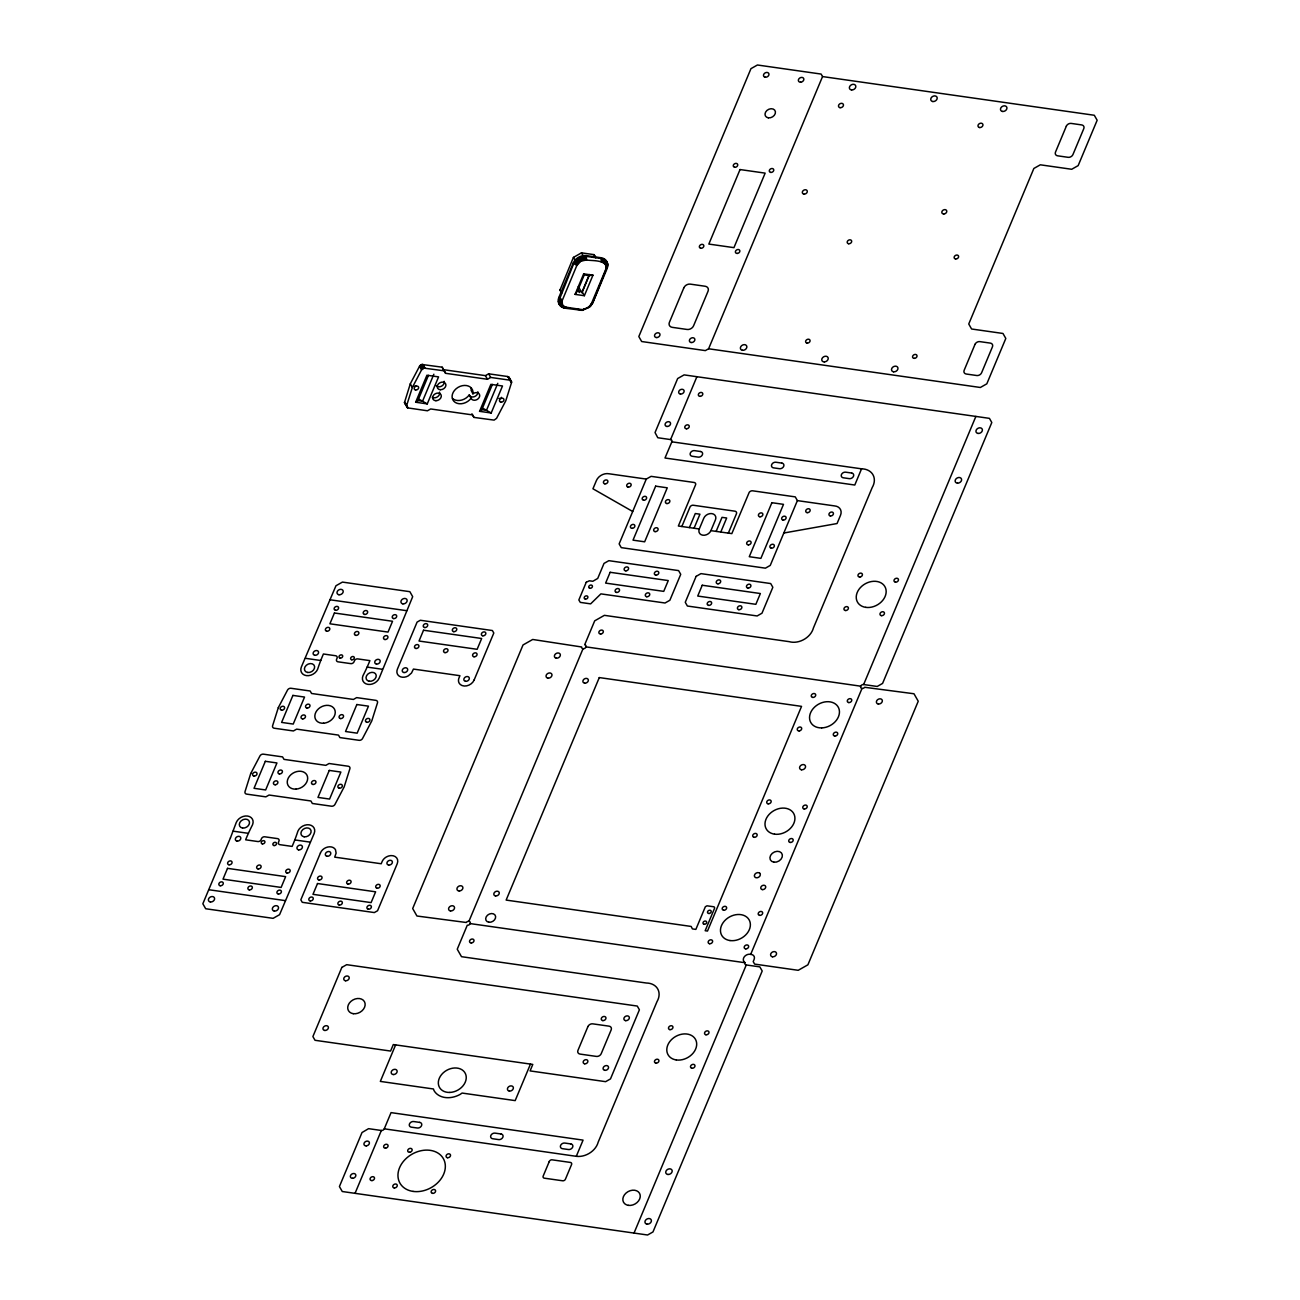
<?xml version="1.0" encoding="UTF-8"?>
<svg xmlns="http://www.w3.org/2000/svg" width="1300" height="1300" viewBox="0 0 1300 1300"><rect width="100%" height="100%" fill="white"/><g stroke="black" fill="none" stroke-linecap="round" stroke-linejoin="round"><path stroke-width="1.5" d="M586.592 259.967L580.808 261.154L576.81 265.525L562.071 300.869L562.494 304.882L564.915 307.011L582.449 309.676L588.9 307.223L591.224 304.054L605.637 269.62C609.001 259.285 591.516 261.056 586.592 259.967L586.202 255.613A10.498 8.109 -29.3 0 0 573.284 262.941L558.821 297.505A10.498 8.109 -29.3 0 0 563.322 307.223M601.331 262.064L601.087 257.741L586.202 255.613M558.545 301.632L573.69 263.656L576.745 259.512L581.474 256.848L585.374 256.246L602.68 258.716L606.401 261.056L607.734 263.933L607.181 268.434L592.702 302.998L589.648 307.141L582.319 310.359L564.915 308.197L560.739 306.377L558.545 301.632L561.86 302.575M602.29 262.275L602.68 258.716M407.599 406.851L404.495 402.496L410.296 383.825L419.526 366.259L421.98 364.488L442.146 367.185L443.576 369.688L485.42 375.635L488.637 373.815L507.829 376.545L511.501 382.704L505.798 400.774L496.567 418.34L494.13 420.111L473.948 417.414L472.534 414.911L430.69 408.964L427.456 410.784L407.68 407.891L406.64 405.535L412.344 387.465L421.558 369.882L424.011 368.127L444.194 370.825L445.608 373.311L487.451 379.275L490.685 377.439L509.86 380.169L511.501 382.704M603.119 262.567L603.769 259.106M230.457 837.866L236.275 822.445A9.181 7.101 -29.3 0 1 247.569 816.043A9.181 7.101 -29.3 0 1 252.541 824.753A183.3 141.635 -29.3 0 0 248.398 833.333L248.316 833.495A185.429 143.293 -29.3 0 0 245.635 839.8L257.839 841.539A2.616 2.031 -29.3 0 0 261.072 839.702L261.511 838.63A2.616 2.031 -29.3 0 1 264.745 836.794L277.534 838.614A2.616 2.031 -29.3 0 1 278.947 841.116L278.509 842.189A2.616 2.031 -29.3 0 0 279.923 844.675L292.126 846.414A185.429 143.276 -29.3 0 0 294.726 840.109L294.791 839.93A183.284 141.635 -29.3 0 0 297.879 831.22A9.181 7.101 -29.3 0 1 309.173 824.817A9.181 7.101 -29.3 0 1 314.145 833.528L279.565 914.68L273.114 918.336L205.692 908.749L202.849 903.76L230.425 837.866M320.45 853.044L320.499 852.816A8.531 6.597 -29.3 0 1 327.876 846.999A8.531 6.597 -29.3 0 1 335.481 849.696L336.115 853.125L334.717 857.139L381.209 863.752L382.119 861.591A8.531 6.597 -29.3 0 1 386.409 856.944L388.44 856.05A8.531 6.597 -29.3 0 1 397.215 863.752L377.553 910.748L374.319 912.568L302.25 902.314L300.836 899.811L320.418 853.044M452.546 398.499A11.018 8.515 -29.3 0 0 469.17 395.037L471.348 398.694A4.599 3.543 -29.3 0 0 477.1 399.523A4.599 3.543 -29.3 0 0 479.343 394.176A4.599 3.543 -29.3 0 0 473.59 393.348L472.907 393.835L471.136 390.341A11.018 8.515 -29.3 0 0 471.071 388.017M472.907 393.835L472.973 393.608A11.018 8.515 -29.3 0 0 460.07 386.376A11.018 8.515 -29.3 0 0 453.846 401.245A11.018 8.515 -29.3 0 0 471.006 398.304L471.12 398.092M603.866 262.957L604.776 259.626M604.516 263.445L605.654 260.276M320.743 660.497L320.808 660.319A185.429 143.293 -29.3 0 1 323.408 653.997L335.611 655.736A2.616 2.031 -29.3 0 1 337.041 658.239L336.586 659.311A2.616 2.031 -29.3 0 0 338 661.814L350.789 663.634A2.616 2.031 -29.3 0 0 354.023 661.798L354.477 660.725A2.616 2.031 -29.3 0 1 357.695 658.889L369.899 660.628A185.429 143.276 -29.3 0 1 367.217 666.933L367.136 667.095A183.284 141.635 -29.3 0 1 362.993 675.659A9.181 7.101 -29.3 0 0 367.965 684.385A9.181 7.101 -29.3 0 0 379.259 677.983L412.685 596.668L409.858 591.679L342.436 582.091L335.969 585.747L301.389 666.9A9.181 7.101 -29.3 0 0 306.361 675.61A9.181 7.101 -29.3 0 0 317.655 669.207A183.3 141.635 -29.3 0 1 320.743 660.497L305.484 658.32M415.642 402.236L426.936 375.229L438.571 376.886L427.261 403.894L415.642 402.236L419.413 399.441L427.261 403.894M428.448 375.359L417.901 400.562L422.549 401.213L433.859 374.221M479.57 411.336L490.88 384.345L502.499 385.986L491.189 412.994L479.57 411.336L483.34 408.541L491.189 412.994M492.391 384.459L481.829 409.662L486.493 410.329L497.786 383.321M561.714 292.76L560.072 289.851L573.414 257.416L575.266 260.358M575.071 294.385L583.668 273.861L592.962 275.178L584.366 295.701L575.071 294.385L577.476 291.102L584.269 274.901L583.668 273.861M579.816 291.428L579.361 292.516L577.558 289.315M581.913 292.874L589.599 274.511M606.011 269.523L592.702 302.998L591.224 304.054M395.623 1044.891L380.331 1081.405L433.436 1088.977L434.005 1090.554A20.995 16.218 -29.3 0 0 460.314 1094.307L462.085 1093.056L515.174 1100.612L530.465 1064.099M646.279 479.082L619.141 543.904L621.27 547.641L765.408 568.165L770.25 565.419L797.387 500.614L795.259 496.876L752.684 490.815A3.12 2.405 -29.3 0 0 749.222 492.326L731.835 533.617L710.905 530.644A6.565 5.07 -29.3 0 1 702.845 535.21A6.565 5.07 -29.3 0 1 699.286 528.986L678.356 526.012L695.679 484.543A2.697 2.08 -29.3 0 0 694.07 482.462L651.121 476.352L646.279 479.082L609.082 473.785A9.864 7.621 -29.3 0 0 596.391 480.577L592.946 488.784L632.71 511.501M355.046 1193.335L381.355 1130.48A2.356 1.82 -29.3 0 0 384.264 1128.822L576.29 1156.318A17.404 13.439 -29.3 0 0 598.195 1142.115L656.971 1001.699A17.404 13.439 -29.3 0 0 646.327 983.011L461.5 956.686L457.243 949.211L467.269 925.226A2.356 1.82 -29.3 0 0 470.096 923.764A2.356 1.82 -29.3 0 0 469.251 921.424A2.356 1.82 -29.3 0 0 466.277 922.496L416.942 916.013L412.685 908.538L523.023 644.962L532.707 639.47L581.62 646.977A2.356 1.82 -29.3 0 0 583.408 648.716A2.356 1.82 -29.3 0 0 586.008 646.88L860.73 686.189M468.91 921.342L583.034 648.7M586.008 646.88A2.356 1.82 -29.3 0 0 584.659 644.816L594.701 620.831L604.386 615.339L789.214 641.664A17.404 13.439 -29.3 0 0 813.426 627.949L872.219 487.516A17.404 13.439 -29.3 0 0 861.559 468.829L671.856 441.821A2.356 1.82 -29.3 0 0 670.589 439.579L696.898 376.707M708.597 348.774L822.543 76.57L821.129 74.067L757.429 65L750.961 68.656L638.82 336.554L641.664 341.526L705.347 350.61L708.597 348.774L980.362 387.481L986.814 383.825L1005.81 338.455L1002.966 333.466L971.587 328.998L968.744 324.009L1033.858 168.464L1040.325 164.808L1071.704 169.276L1078.155 165.62L1097.151 120.25L1094.307 115.261L822.543 76.57M384.264 1128.822L391.056 1112.621L583.066 1140.116L576.29 1156.318M681.85 526.5L689.975 507.114A2.681 2.08 -29.3 0 1 693.404 505.261L734.906 511.176A2.811 2.161 -29.3 0 1 736.418 513.841L728.341 533.13M689.406 527.589L695.289 513.533L699.936 514.199L694.054 528.239M699.286 528.986L703.804 518.18A6.565 5.07 -29.3 0 1 711.88 513.614A6.565 5.07 -29.3 0 1 715.439 519.837L710.905 530.644M716.137 531.391L722.02 517.351L726.668 518.001L720.785 532.058M861.559 468.829L854.783 485.03L664.999 458.006L671.856 441.821M634.026 1233.066L746.265 964.958L759.817 966.875L762.206 970.986L652.974 1231.945L647.579 1235L342.257 1191.515L339.414 1186.543L362.017 1132.528L368.566 1128.66L381.355 1130.48M746.265 964.958L746.135 964.941A2.356 1.82 -29.3 0 1 744.851 963.121L744.673 962.26A5.281 4.079 -29.3 0 1 744.331 956.767A5.281 4.079 -29.3 0 1 750.685 954.379L862.014 688.431M750.685 954.379A5.281 4.079 -29.3 0 1 754.114 959.449L753.204 961.594L754.617 964.096L798.216 970.304L807.901 964.811L918.239 701.236L913.981 693.761L864.646 687.278A2.356 1.82 -29.3 0 1 861.673 688.35A2.356 1.82 -29.3 0 1 860.811 686.01A2.356 1.82 -29.3 0 1 863.639 684.531L975.877 416.423M605.085 264.03L606.401 261.056M605.54 264.68L607.003 261.934M605.865 265.411L607.457 262.892M606.076 266.175L607.734 263.933M606.174 267.004L607.847 265.021M606.125 267.849L607.799 266.142M605.946 268.694L607.571 267.296M605.637 269.62L606.759 267.702A10.498 8.109 -29.3 0 0 607.392 265.428M582.319 310.359L583.408 309.644M590.769 304.947L592.15 304.119M573.414 257.416L581.49 252.85L594.035 254.637L595.806 257.741M581.035 310.408L582.449 309.676M590.249 305.76L591.451 305.191M579.784 310.31L581.425 309.595M566.702 307.499L564.509 307.466L570.082 308.262M563.729 307.954L565.744 307.304M589.615 306.524L590.606 306.199M562.624 307.564L564.915 307.011M783.819 533.016L837.054 523.543L840.499 515.336A9.864 7.621 -29.3 0 0 834.584 505.911L797.387 500.614M561.633 307.027L564.168 306.605M592.962 275.178L588.916 275.567L582.14 291.769L584.366 295.701M560.739 306.377L563.501 306.118M559.991 305.598L562.949 305.549M559.39 304.736L562.494 304.882M558.951 303.761L562.169 304.168M584.269 274.901L589.144 275.6M577.476 291.102L582.367 291.801M561.47 292.727L560.072 289.851M573.804 308.799L579.378 309.595M670.589 439.579L657.8 437.743L655.038 432.559L677.658 378.544L684.109 374.887L989.43 418.356L991.803 422.516L882.586 683.41L877.208 686.465L863.639 684.531M330.086 599.788L406.819 610.707M367.136 667.095L382.411 669.273M233.123 831.155L248.398 833.333M294.791 839.93L310.066 842.108M470.177 923.585L744.981 962.715M208.731 889.72L285.447 900.64M558.659 302.721L561.957 303.387M558.61 300.511L561.909 301.73M558.837 299.374L562.071 300.869M562.396 299.942L558.821 297.505M576.81 265.525L573.284 262.941M574.242 262.551L577.249 264.615M574.957 261.479L577.785 263.803M575.786 260.455L578.403 263.039M576.745 259.512L579.134 262.34M577.817 258.684L579.93 261.706M559.845 289.819L561.616 292.939M578.971 257.936L580.808 261.154M594.035 254.637L595.676 257.53M581.49 252.85L583.928 257.205M578.321 286.488L581.019 291.281M508.918 377L511.599 381.826M508.414 376.707L511.599 382.102M507.829 376.545L509.86 380.169M488.637 373.815L490.685 377.439M485.42 375.635L487.451 379.275M471.916 413.774L473.948 417.414M442.146 367.185L445.608 373.311M422.971 364.455L425.003 368.095M422.321 364.439L424.352 368.079M421.98 364.488L424.011 368.127M421.639 364.569L423.686 368.209M421.314 364.683L423.345 368.322M420.989 364.845L423.02 368.469M420.68 365.024L422.727 368.648M420.404 365.219L422.435 368.859M420.128 365.463L422.175 369.086M419.9 365.706L421.931 369.346M419.526 366.259L421.558 369.882M410.296 383.825L412.344 387.465M404.609 401.911L406.64 405.535M404.495 402.496L407.68 407.891M404.511 402.773L407.42 407.761M580.206 257.319L581.717 260.699M469.3 394.826L469.511 395.428A4.599 3.543 -29.3 0 0 474.727 396.516A4.599 3.543 -29.3 0 0 477.831 391.771M581.474 256.848L582.676 260.341M582.774 256.49L583.651 260.081M584.09 256.295L584.626 259.935M585.374 256.246L585.585 259.886M601.087 257.741A10.498 8.109 -29.3 0 1 607.441 264.29M591.744 303.387A10.498 8.109 -29.3 0 1 587.015 307.986M585.796 308.604A10.498 8.109 -29.3 0 1 583.212 309.433M415.773 385.645A2.356 1.82 -29.3 0 1 414.131 386.36M501.507 397.345A2.356 1.82 -29.3 0 1 501.101 397.784M500.029 398.385A2.356 1.82 -29.3 0 1 498.875 398.499M444.177 381.306A4.599 3.543 -29.3 0 1 441.512 386.181A4.599 3.543 -29.3 0 1 436.118 385.515M439.53 392.145A4.599 3.543 -29.3 0 1 437.596 396.744A4.599 3.543 -29.3 0 1 432.315 397.264M474.191 679.786L474.142 680.014A8.531 6.597 -29.3 0 1 460.265 684.483L459.16 683.134A8.531 6.597 -29.3 0 1 459.03 677.852L459.924 675.691L413.433 669.077L411.515 673.01L408.233 675.886A8.531 6.597 -29.3 0 1 399.376 676.227A8.531 6.597 -29.3 0 1 397.426 669.077L417.089 622.099L420.323 620.262L492.391 630.533L493.805 633.019L474.224 679.786M250.721 773.533L245.034 791.602A2.893 2.226 -29.3 0 0 246.659 794.121L265.85 796.851L269.067 795.031L310.911 800.979L312.341 803.481L331.516 806.211A2.893 2.226 -29.3 0 0 334.961 804.408L344.191 786.841L349.879 768.755A2.893 2.226 -29.3 0 0 348.254 766.236L329.062 763.506L325.845 765.342L284.001 759.379L282.571 756.892L263.396 754.163A2.893 2.226 -29.3 0 0 259.951 755.95L250.721 773.533M278.314 707.639L272.61 725.709A2.893 2.226 -29.3 0 0 274.251 728.227L293.426 730.957L296.66 729.137L338.504 735.101L339.918 737.587L359.109 740.317A2.893 2.226 -29.3 0 0 362.537 738.514L371.767 720.947L377.471 702.878A2.893 2.226 -29.3 0 0 375.83 700.342L356.655 697.613L353.421 699.449L311.577 693.485L310.164 690.999L290.973 688.269A2.893 2.226 -29.3 0 0 287.527 690.056L278.314 707.639M265.33 761.296L254.02 788.304L265.655 789.961L276.949 762.954L265.33 761.296M292.906 695.403L281.613 722.41L293.231 724.067L304.541 697.06L292.906 695.403M227.516 868.351L222.999 879.158L281.125 887.429L285.642 876.639L227.516 868.351M334.425 612.999L329.891 623.789L388.017 632.076L392.535 621.27L334.425 612.999M329.257 770.413L317.964 797.404L329.582 799.061L340.892 772.054L329.257 770.413M356.85 704.519L345.54 731.51L357.159 733.168L368.469 706.16L356.85 704.519M317.509 883.529L312.975 894.335L371.101 902.606L375.619 891.816L317.509 883.529M423.54 630.224L419.023 641.03L477.132 649.301L481.666 638.495L423.54 630.224M341.835 967.411L312.894 1036.555L315.023 1040.293L390.585 1051.05L393.299 1044.566L532.789 1064.424L530.075 1070.908L605.621 1081.665L610.48 1078.919L639.405 1009.791L637.276 1006.054L346.678 964.681L341.835 967.411M683.865 287.787L669.386 322.368A5.249 4.062 -29.3 0 0 672.23 327.34L687.115 329.469A5.249 4.062 -29.3 0 0 693.566 325.812L708.045 291.233A5.249 4.062 -29.3 0 0 705.201 286.26L690.316 284.131A5.249 4.062 -29.3 0 0 683.865 287.787M740.041 169.553L708.841 244.075L733.947 247.65L765.148 173.127L740.041 169.553M586.251 582.27L578.841 599.983L580.304 602.387L590.639 603.866L600.892 593.872L665.031 603.005L669.874 600.259L680.729 574.34L678.6 570.602L608.855 560.674L604.012 563.42L597.724 578.435L592.832 581.279L589.339 580.791L586.251 582.27M610.139 572.293L605.621 583.099L663.731 591.37L668.265 580.58L610.139 572.293M655.639 486.151L633.019 540.15L644.654 541.808L667.258 487.809L655.639 486.151M599.284 677.576L506.139 900.087L691.178 926.445L692.38 928.899L695.858 929.403L705.347 906.75L707.005 905.807L714.074 906.815L714.707 907.92L705.169 930.719L707.492 931.06L801.548 706.371L599.284 677.576M696.117 576.371L685.262 602.29L687.391 606.028L757.136 615.956L761.979 613.21L772.834 587.291L770.705 583.554L700.96 573.625L696.117 576.371M702.244 585.244L697.726 596.05L755.852 604.321L760.37 593.531L702.244 585.244M771.875 502.694L749.271 556.709L760.89 558.366L783.494 504.351L771.875 502.694M587.909 1026.594L577.964 1050.351A3.933 3.039 -29.3 0 0 580.092 1054.089L596.375 1056.413A3.933 3.039 -29.3 0 0 601.217 1053.666L611.163 1029.892A3.933 3.039 -29.3 0 0 609.034 1026.155L592.751 1023.847A3.933 3.039 -29.3 0 0 587.909 1026.594M549.201 1161.696L543.319 1175.736A2.324 1.788 -29.3 0 0 544.749 1178.239L562.315 1180.741A2.324 1.788 -29.3 0 0 565.549 1178.905L571.431 1164.865A2.324 1.788 -29.3 0 0 570.001 1162.379L552.435 1159.876A2.324 1.788 -29.3 0 0 549.201 1161.696M975 344.37L964.161 370.289A3.933 3.039 -29.3 0 0 966.29 374.026L976.739 375.521A3.933 3.039 -29.3 0 0 981.597 372.775L992.436 346.84A3.933 3.039 -29.3 0 0 990.307 343.102L979.842 341.624A3.933 3.039 -29.3 0 0 975 344.37M1066.341 126.165L1055.503 152.084A3.933 3.039 -29.3 0 0 1057.631 155.821L1068.096 157.316A3.933 3.039 -29.3 0 0 1072.939 154.57L1083.778 128.651A3.933 3.039 -29.3 0 0 1081.649 124.914L1071.2 123.419A3.933 3.039 -29.3 0 0 1066.341 126.165M700.538 451.506L694.541 450.645A3.413 2.633 -29.3 0 0 690.349 453.034A3.413 2.633 -29.3 0 0 692.201 456.267L698.181 457.129A3.413 2.633 -29.3 0 0 702.39 454.74A3.413 2.633 -29.3 0 0 700.538 451.506M781.852 463.093L775.889 462.231A3.413 2.633 -29.3 0 0 771.696 464.62A3.413 2.633 -29.3 0 0 773.533 467.854L779.496 468.699A3.413 2.633 -29.3 0 0 783.689 466.326A3.413 2.633 -29.3 0 0 781.852 463.093M851.646 473.021L845.65 472.176A3.413 2.633 -29.3 0 0 841.458 474.549A3.413 2.633 -29.3 0 0 843.294 477.782L849.29 478.644A3.413 2.633 -29.3 0 0 853.483 476.255A3.413 2.633 -29.3 0 0 851.646 473.021M419.689 1122.388L413.709 1121.543A3.413 2.633 -29.3 0 0 409.5 1123.915A3.413 2.633 -29.3 0 0 411.352 1127.165L417.349 1128.01A3.413 2.633 -29.3 0 0 421.541 1125.638A3.413 2.633 -29.3 0 0 419.689 1122.388M501.004 1133.974L495.04 1133.129A3.413 2.633 -29.3 0 0 490.848 1135.501A3.413 2.633 -29.3 0 0 492.7 1138.735L498.648 1139.596A3.413 2.633 -29.3 0 0 502.856 1137.207A3.413 2.633 -29.3 0 0 501.004 1133.974M570.798 1143.919L564.801 1143.057A3.413 2.633 -29.3 0 0 560.609 1145.43A3.413 2.633 -29.3 0 0 562.461 1148.68L568.441 1149.525A3.413 2.633 -29.3 0 0 572.65 1147.153A3.413 2.633 -29.3 0 0 570.798 1143.919M759.622 873.096L759.119 872.804A3.152 2.438 -29.3 0 0 754.601 876.752L755.576 877.597A3.152 2.438 -29.3 0 0 760.094 873.649L759.622 873.096M676.309 1059.955A15.746 12.171 -29.3 0 0 696.524 1042.243A15.746 12.171 -29.3 0 0 672.376 1038.797A15.746 12.171 -29.3 0 0 676.309 1059.955M669.906 1029.632A2.356 1.82 -29.3 0 0 672.945 1026.967A2.356 1.82 -29.3 0 0 669.321 1026.464A2.356 1.82 -29.3 0 0 669.906 1029.632M655.899 1063.124A2.356 1.82 -29.3 0 0 658.921 1060.459A2.356 1.82 -29.3 0 0 655.298 1059.939A2.356 1.82 -29.3 0 0 655.899 1063.124M691.925 1068.259A2.356 1.82 -29.3 0 0 694.964 1065.594A2.356 1.82 -29.3 0 0 691.34 1065.074A2.356 1.82 -29.3 0 0 691.925 1068.259M705.949 1034.767A2.356 1.82 -29.3 0 0 708.988 1032.102A2.356 1.82 -29.3 0 0 705.364 1031.599A2.356 1.82 -29.3 0 0 705.949 1034.767M385.548 1148.176A2.356 1.82 -29.3 0 0 387.936 1145.105A2.356 1.82 -29.3 0 0 384.085 1145.381A2.356 1.82 -29.3 0 0 385.548 1148.176M372.011 1180.579A2.356 1.82 -29.3 0 0 374.351 1177.491A2.356 1.82 -29.3 0 0 370.5 1177.816A2.356 1.82 -29.3 0 0 372.011 1180.579M471.201 942.955A2.356 1.82 -29.3 0 0 473.931 940.062A2.356 1.82 -29.3 0 0 470.177 939.932A2.356 1.82 -29.3 0 0 471.201 942.955M628.371 1205.36A9.181 7.101 -29.3 0 0 640.169 1195.025A9.181 7.101 -29.3 0 0 626.08 1193.026A9.181 7.101 -29.3 0 0 628.371 1205.36M413.059 1191.401A24.927 19.273 -29.3 0 0 445.071 1163.337A24.927 19.273 -29.3 0 0 406.819 1157.878A24.927 19.273 -29.3 0 0 413.059 1191.401M394.225 1187.908A2.356 1.82 -29.3 0 0 397.231 1185.21A2.356 1.82 -29.3 0 0 393.575 1184.755A2.356 1.82 -29.3 0 0 394.225 1187.908M432.559 1193.368A2.356 1.82 -29.3 0 0 435.581 1190.703A2.356 1.82 -29.3 0 0 431.957 1190.199A2.356 1.82 -29.3 0 0 432.559 1193.368M409.679 1152.271A2.356 1.82 -29.3 0 0 411.986 1149.168A2.356 1.82 -29.3 0 0 408.135 1149.509A2.356 1.82 -29.3 0 0 409.679 1152.271M447.476 1157.715A2.356 1.82 -29.3 0 0 450.515 1155.066A2.356 1.82 -29.3 0 0 446.891 1154.546A2.356 1.82 -29.3 0 0 447.476 1157.715M772.46 956.784A3.152 2.438 -29.3 0 0 776.506 953.241A3.152 2.438 -29.3 0 0 771.68 952.559A3.152 2.438 -29.3 0 0 772.46 956.784M878.28 704.015A3.152 2.438 -29.3 0 0 882.326 700.472A3.152 2.438 -29.3 0 0 877.484 699.79A3.152 2.438 -29.3 0 0 878.28 704.015M666.933 426.465A2.893 2.226 -29.3 0 0 670.524 423.118A2.893 2.226 -29.3 0 0 666.039 422.63A2.893 2.226 -29.3 0 0 666.933 426.465M680.404 394.046A2.893 2.226 -29.3 0 0 684.109 390.796A2.893 2.226 -29.3 0 0 679.689 390.162A2.893 2.226 -29.3 0 0 680.404 394.046M366.21 1145.885A2.893 2.226 -29.3 0 0 369.249 1142.18A2.893 2.226 -29.3 0 0 364.569 1142.391A2.893 2.226 -29.3 0 0 366.21 1145.885M352.641 1178.304A2.893 2.226 -29.3 0 0 355.68 1174.599A2.893 2.226 -29.3 0 0 351 1174.794A2.893 2.226 -29.3 0 0 352.641 1178.304M957.499 483.161A3.413 2.633 -29.3 0 0 961.513 479.034A3.413 2.633 -29.3 0 0 956.101 478.774A3.413 2.633 -29.3 0 0 957.499 483.161M977.99 433.436A3.413 2.633 -29.3 0 0 982.377 429.601A3.413 2.633 -29.3 0 0 977.145 428.854A3.413 2.633 -29.3 0 0 977.99 433.436M700.18 396.354A2.356 1.82 -29.3 0 0 702.683 393.348A2.356 1.82 -29.3 0 0 698.864 393.477A2.356 1.82 -29.3 0 0 700.18 396.354M686.562 428.773A2.356 1.82 -29.3 0 0 689.146 425.799A2.356 1.82 -29.3 0 0 685.327 425.848A2.356 1.82 -29.3 0 0 686.562 428.773M895.424 582.156A2.356 1.82 -29.3 0 0 898.446 579.491A2.356 1.82 -29.3 0 0 894.822 578.988A2.356 1.82 -29.3 0 0 895.424 582.156M881.4 615.648A2.356 1.82 -29.3 0 0 884.439 612.983A2.356 1.82 -29.3 0 0 880.815 612.462A2.356 1.82 -29.3 0 0 881.4 615.648M859.885 577.038A2.356 1.82 -29.3 0 0 862.274 573.966A2.356 1.82 -29.3 0 0 858.423 574.242A2.356 1.82 -29.3 0 0 859.885 577.038M845.748 610.529A2.356 1.82 -29.3 0 0 848.299 607.539A2.356 1.82 -29.3 0 0 844.496 607.62A2.356 1.82 -29.3 0 0 845.748 610.529M865.784 607.36A15.746 12.171 -29.3 0 0 885.999 589.631A15.746 12.171 -29.3 0 0 861.835 586.186A15.746 12.171 -29.3 0 0 865.784 607.36M600.73 634.01A2.356 1.82 -29.3 0 0 603.2 630.971A2.356 1.82 -29.3 0 0 599.365 631.15A2.356 1.82 -29.3 0 0 600.73 634.01M765.245 77.22A2.893 2.226 -29.3 0 0 768.95 73.97A2.893 2.226 -29.3 0 0 764.514 73.336A2.893 2.226 -29.3 0 0 765.245 77.22M800.621 82.209A2.893 2.226 -29.3 0 0 803.692 78.52A2.893 2.226 -29.3 0 0 799.012 78.683A2.893 2.226 -29.3 0 0 800.621 82.209M656.841 337.561A2.893 2.226 -29.3 0 0 659.815 333.824A2.893 2.226 -29.3 0 0 655.119 334.116A2.893 2.226 -29.3 0 0 656.841 337.561M691.129 342.517A2.893 2.226 -29.3 0 0 694.85 339.267A2.893 2.226 -29.3 0 0 690.414 338.634A2.893 2.226 -29.3 0 0 691.129 342.517M768.332 117.829A5.509 4.258 -29.3 0 0 775.401 111.638A5.509 4.258 -29.3 0 0 766.951 110.435A5.509 4.258 -29.3 0 0 768.332 117.829M770.705 172.412A2.356 1.82 -29.3 0 0 773.744 169.764A2.356 1.82 -29.3 0 0 770.12 169.244A2.356 1.82 -29.3 0 0 770.705 172.412M700.781 248.268A2.356 1.82 -29.3 0 0 703.82 245.602A2.356 1.82 -29.3 0 0 700.196 245.082A2.356 1.82 -29.3 0 0 700.781 248.268M737.23 253.435A2.356 1.82 -29.3 0 0 739.733 250.412A2.356 1.82 -29.3 0 0 735.898 250.575A2.356 1.82 -29.3 0 0 737.23 253.435M734.679 167.278A2.356 1.82 -29.3 0 0 737.717 164.629A2.356 1.82 -29.3 0 0 734.094 164.109A2.356 1.82 -29.3 0 0 734.679 167.278M509.308 1091.074A3.152 2.438 -29.3 0 0 513.354 1087.531A3.152 2.438 -29.3 0 0 508.527 1086.849A3.152 2.438 -29.3 0 0 509.308 1091.074M393.738 1074.547A3.152 2.438 -29.3 0 0 396.939 1070.436A3.152 2.438 -29.3 0 0 391.804 1070.81A3.152 2.438 -29.3 0 0 393.738 1074.547M449.832 1092.439A14.69 11.359 -29.3 0 0 465.416 1073.638A14.69 11.359 -29.3 0 0 441.594 1074.547A14.69 11.359 -29.3 0 0 449.832 1092.439M324.789 1030.461A2.893 2.226 -29.3 0 0 328.38 1027.114A2.893 2.226 -29.3 0 0 323.895 1026.642A2.893 2.226 -29.3 0 0 324.789 1030.461M345.491 980.752A2.893 2.226 -29.3 0 0 349.196 977.502A2.893 2.226 -29.3 0 0 344.76 976.885A2.893 2.226 -29.3 0 0 345.491 980.752M625.625 1020.646A2.893 2.226 -29.3 0 0 629.33 1017.396A2.893 2.226 -29.3 0 0 624.91 1016.763A2.893 2.226 -29.3 0 0 625.625 1020.646M604.825 1070.339A2.893 2.226 -29.3 0 0 608.53 1067.089A2.893 2.226 -29.3 0 0 604.11 1066.455A2.893 2.226 -29.3 0 0 604.825 1070.339M353.259 1013.691A9.181 7.101 -29.3 0 0 365.056 1003.34A9.181 7.101 -29.3 0 0 350.967 1001.341A9.181 7.101 -29.3 0 0 353.259 1013.691M602.745 1020.581A2.486 1.934 -29.3 0 0 605.946 1017.77A2.486 1.934 -29.3 0 0 602.128 1017.217A2.486 1.934 -29.3 0 0 602.745 1020.581M584.659 1063.79A2.486 1.934 -29.3 0 0 587.86 1060.979A2.486 1.934 -29.3 0 0 584.041 1060.426A2.486 1.934 -29.3 0 0 584.659 1063.79M783.071 520.081A2.356 1.82 -29.3 0 0 786.11 517.433A2.356 1.82 -29.3 0 0 782.486 516.913A2.356 1.82 -29.3 0 0 783.071 520.081M771.322 548.178A2.356 1.82 -29.3 0 0 774.345 545.512A2.356 1.82 -29.3 0 0 770.721 544.992A2.356 1.82 -29.3 0 0 771.322 548.178M748.442 544.879A2.356 1.82 -29.3 0 0 751.01 541.905A2.356 1.82 -29.3 0 0 747.207 541.97A2.356 1.82 -29.3 0 0 748.442 544.879M759.915 516.783A2.356 1.82 -29.3 0 0 762.84 514.036A2.356 1.82 -29.3 0 0 759.151 513.679A2.356 1.82 -29.3 0 0 759.915 516.783M666.835 503.539A2.356 1.82 -29.3 0 0 669.858 500.874A2.356 1.82 -29.3 0 0 666.234 500.354A2.356 1.82 -29.3 0 0 666.835 503.539M655.07 531.619A2.356 1.82 -29.3 0 0 658.109 528.97A2.356 1.82 -29.3 0 0 654.485 528.45A2.356 1.82 -29.3 0 0 655.07 531.619M632.271 528.336A2.356 1.82 -29.3 0 0 634.741 525.298A2.356 1.82 -29.3 0 0 630.906 525.476A2.356 1.82 -29.3 0 0 632.271 528.336M643.581 500.224A2.356 1.82 -29.3 0 0 646.62 497.559A2.356 1.82 -29.3 0 0 642.996 497.055A2.356 1.82 -29.3 0 0 643.581 500.224M738.822 609.684A2.356 1.82 -29.3 0 0 741.861 607.035A2.356 1.82 -29.3 0 0 738.238 606.515A2.356 1.82 -29.3 0 0 738.822 609.684M708.597 605.378A2.356 1.82 -29.3 0 0 711.636 602.729A2.356 1.82 -29.3 0 0 708.012 602.209A2.356 1.82 -29.3 0 0 708.597 605.378M718.006 583.798A2.356 1.82 -29.3 0 0 720.59 580.824A2.356 1.82 -29.3 0 0 716.771 580.889A2.356 1.82 -29.3 0 0 718.006 583.798M747.971 588.087A2.356 1.82 -29.3 0 0 750.88 585.341A2.356 1.82 -29.3 0 0 747.191 584.984A2.356 1.82 -29.3 0 0 747.971 588.087M830.375 515.954A2.356 1.82 -29.3 0 0 833.414 513.289A2.356 1.82 -29.3 0 0 829.79 512.769A2.356 1.82 -29.3 0 0 830.375 515.954M807.137 512.639A2.356 1.82 -29.3 0 0 810.16 509.99A2.356 1.82 -29.3 0 0 806.536 509.47A2.356 1.82 -29.3 0 0 807.137 512.639M628.111 487.142A2.356 1.82 -29.3 0 0 631.15 484.494A2.356 1.82 -29.3 0 0 627.526 483.974A2.356 1.82 -29.3 0 0 628.111 487.142M604.874 483.844A2.356 1.82 -29.3 0 0 607.896 481.179A2.356 1.82 -29.3 0 0 604.273 480.659A2.356 1.82 -29.3 0 0 604.874 483.844M482.788 635.798A2.356 1.82 -29.3 0 0 485.826 633.133A2.356 1.82 -29.3 0 0 482.202 632.629A2.356 1.82 -29.3 0 0 482.788 635.798M453.733 631.654A2.356 1.82 -29.3 0 0 456.771 629.005A2.356 1.82 -29.3 0 0 453.148 628.485A2.356 1.82 -29.3 0 0 453.733 631.654M424.677 627.526A2.356 1.82 -29.3 0 0 427.7 624.861A2.356 1.82 -29.3 0 0 424.076 624.341A2.356 1.82 -29.3 0 0 424.677 627.526M474.012 656.76A2.356 1.82 -29.3 0 0 477.051 654.095A2.356 1.82 -29.3 0 0 473.427 653.575A2.356 1.82 -29.3 0 0 474.012 656.76M444.957 652.616A2.356 1.82 -29.3 0 0 447.996 649.951A2.356 1.82 -29.3 0 0 444.372 649.447A2.356 1.82 -29.3 0 0 444.957 652.616M415.902 648.472A2.356 1.82 -29.3 0 0 418.925 645.824A2.356 1.82 -29.3 0 0 415.301 645.304A2.356 1.82 -29.3 0 0 415.902 648.472M403.975 672.539A2.893 2.226 -29.3 0 0 407.68 669.289A2.893 2.226 -29.3 0 0 403.26 668.655A2.893 2.226 -29.3 0 0 403.975 672.539M465.595 681.314A2.893 2.226 -29.3 0 0 469.3 678.064A2.893 2.226 -29.3 0 0 464.864 677.43A2.893 2.226 -29.3 0 0 465.595 681.314M340.502 718.559A2.356 1.82 -29.3 0 0 343.525 715.894A2.356 1.82 -29.3 0 0 339.901 715.374A2.356 1.82 -29.3 0 0 340.502 718.559M302.786 718.884A2.356 1.82 -29.3 0 0 305.386 715.91A2.356 1.82 -29.3 0 0 301.584 715.942A2.356 1.82 -29.3 0 0 302.786 718.884M306.963 708.045A2.356 1.82 -29.3 0 0 309.985 705.396A2.356 1.82 -29.3 0 0 306.361 704.876A2.356 1.82 -29.3 0 0 306.963 708.045M281.564 710.158A2.356 1.82 -29.3 0 0 284.602 707.509A2.356 1.82 -29.3 0 0 280.979 706.989A2.356 1.82 -29.3 0 0 281.564 710.158M366.892 722.312A2.356 1.82 -29.3 0 0 369.915 719.648A2.356 1.82 -29.3 0 0 366.291 719.128A2.356 1.82 -29.3 0 0 366.892 722.312M323.602 723.222A10.758 8.32 -29.3 0 0 334.523 709.215A10.758 8.32 -29.3 0 0 316.989 710.434A10.758 8.32 -29.3 0 0 323.602 723.222M210.373 901.972A3.283 2.535 -29.3 0 0 214.581 898.284A3.283 2.535 -29.3 0 0 209.544 897.553A3.283 2.535 -29.3 0 0 210.373 901.972M274.3 911.072A3.283 2.535 -29.3 0 0 278.509 907.384A3.283 2.535 -29.3 0 0 273.488 906.669A3.283 2.535 -29.3 0 0 274.3 911.072M646.717 596.733A2.356 1.82 -29.3 0 0 649.74 594.084A2.356 1.82 -29.3 0 0 646.116 593.564A2.356 1.82 -29.3 0 0 646.717 596.733M616.492 592.426A2.356 1.82 -29.3 0 0 619.531 589.778A2.356 1.82 -29.3 0 0 615.908 589.258A2.356 1.82 -29.3 0 0 616.492 592.426M625.901 570.846A2.356 1.82 -29.3 0 0 628.485 567.872A2.356 1.82 -29.3 0 0 624.666 567.938A2.356 1.82 -29.3 0 0 625.901 570.846M655.85 575.136A2.356 1.82 -29.3 0 0 658.775 572.39A2.356 1.82 -29.3 0 0 655.086 572.033A2.356 1.82 -29.3 0 0 655.85 575.136M585.374 599.105A1.966 1.527 -29.3 0 0 587.892 596.895A1.966 1.527 -29.3 0 0 584.87 596.456A1.966 1.527 -29.3 0 0 585.374 599.105M589.891 588.299A1.966 1.527 -29.3 0 0 592.426 586.089A1.966 1.527 -29.3 0 0 589.404 585.65A1.966 1.527 -29.3 0 0 589.891 588.299M459.209 890.987A3.152 2.438 -29.3 0 0 462.8 887.104A3.152 2.438 -29.3 0 0 457.762 886.99A3.152 2.438 -29.3 0 0 459.209 890.987M547.918 678.145A3.152 2.438 -29.3 0 0 551.964 674.602A3.152 2.438 -29.3 0 0 547.137 673.92A3.152 2.438 -29.3 0 0 547.918 678.145M450.483 910.943A3.152 2.438 -29.3 0 0 454.512 907.4A3.152 2.438 -29.3 0 0 449.686 906.701A3.152 2.438 -29.3 0 0 450.483 910.943M556.286 658.174A3.152 2.438 -29.3 0 0 560.332 654.631A3.152 2.438 -29.3 0 0 555.506 653.933A3.152 2.438 -29.3 0 0 556.286 658.174M312.91 784.452A2.356 1.82 -29.3 0 0 315.949 781.788A2.356 1.82 -29.3 0 0 312.325 781.267A2.356 1.82 -29.3 0 0 312.91 784.452M275.21 784.778A2.356 1.82 -29.3 0 0 277.794 781.804A2.356 1.82 -29.3 0 0 273.991 781.836A2.356 1.82 -29.3 0 0 275.21 784.778M279.37 773.939A2.356 1.82 -29.3 0 0 282.409 771.29A2.356 1.82 -29.3 0 0 278.785 770.77A2.356 1.82 -29.3 0 0 279.37 773.939M253.988 776.051A2.356 1.82 -29.3 0 0 257.01 773.386A2.356 1.82 -29.3 0 0 253.386 772.883A2.356 1.82 -29.3 0 0 253.988 776.051M339.3 788.206A2.356 1.82 -29.3 0 0 342.339 785.541A2.356 1.82 -29.3 0 0 338.715 785.021A2.356 1.82 -29.3 0 0 339.3 788.206M296.026 789.116A10.758 8.32 -29.3 0 0 306.946 775.109A10.758 8.32 -29.3 0 0 289.396 776.327A10.758 8.32 -29.3 0 0 296.026 789.116M979.55 127.53A2.616 2.031 -29.3 0 0 982.93 124.589A2.616 2.031 -29.3 0 0 978.9 124.004A2.616 2.031 -29.3 0 0 979.55 127.53M943.849 213.98A2.616 2.031 -29.3 0 0 946.627 210.616A2.616 2.031 -29.3 0 0 942.386 210.779A2.616 2.031 -29.3 0 0 943.849 213.98M803.887 194.09A2.616 2.031 -29.3 0 0 807.267 191.132A2.616 2.031 -29.3 0 0 803.238 190.564A2.616 2.031 -29.3 0 0 803.887 194.09M840.06 107.673A2.616 2.031 -29.3 0 0 843.44 104.715A2.616 2.031 -29.3 0 0 839.41 104.146A2.616 2.031 -29.3 0 0 840.06 107.673M955.581 258.96A2.356 1.82 -29.3 0 0 958.604 256.295A2.356 1.82 -29.3 0 0 954.98 255.775A2.356 1.82 -29.3 0 0 955.581 258.96M914.404 358.361A2.356 1.82 -29.3 0 0 916.906 355.339A2.356 1.82 -29.3 0 0 913.071 355.485A2.356 1.82 -29.3 0 0 914.404 358.361M807.04 343.102A2.356 1.82 -29.3 0 0 810.062 340.454A2.356 1.82 -29.3 0 0 806.439 339.934A2.356 1.82 -29.3 0 0 807.04 343.102M848.64 243.734A2.356 1.82 -29.3 0 0 851.663 241.069A2.356 1.82 -29.3 0 0 848.039 240.549A2.356 1.82 -29.3 0 0 848.64 243.734M742.446 350.285A3.413 2.633 -29.3 0 0 746.834 346.434A3.413 2.633 -29.3 0 0 741.601 345.686A3.413 2.633 -29.3 0 0 742.446 350.285M824.281 361.904A3.413 2.633 -29.3 0 0 828.084 357.63A3.413 2.633 -29.3 0 0 822.608 357.63A3.413 2.633 -29.3 0 0 824.281 361.904M893.555 371.8A3.413 2.633 -29.3 0 0 897.943 367.949A3.413 2.633 -29.3 0 0 892.71 367.217A3.413 2.633 -29.3 0 0 893.555 371.8M851.597 89.96A3.413 2.633 -29.3 0 0 855.774 85.962A3.413 2.633 -29.3 0 0 850.428 85.491A3.413 2.633 -29.3 0 0 851.597 89.96M932.799 101.53A3.413 2.633 -29.3 0 0 937.17 97.695A3.413 2.633 -29.3 0 0 931.938 96.947A3.413 2.633 -29.3 0 0 932.799 101.53M1002.544 111.459A3.413 2.633 -29.3 0 0 1006.915 107.624A3.413 2.633 -29.3 0 0 1001.682 106.876A3.413 2.633 -29.3 0 0 1002.544 111.459M762.32 889.59A2.616 2.031 -29.3 0 0 765.7 886.633A2.616 2.031 -29.3 0 0 761.67 886.064A2.616 2.031 -29.3 0 0 762.32 889.59M773.89 862.176A6.565 5.07 -29.3 0 0 782.324 854.783A6.565 5.07 -29.3 0 0 772.249 853.352A6.565 5.07 -29.3 0 0 773.89 862.176M709.101 913.494A1.966 1.527 -29.3 0 0 711.1 910.943A1.966 1.527 -29.3 0 0 707.883 911.154A1.966 1.527 -29.3 0 0 709.101 913.494M704.161 924.284A1.966 1.527 -29.3 0 0 706.68 922.074A1.966 1.527 -29.3 0 0 703.674 921.635A1.966 1.527 -29.3 0 0 704.161 924.284M488.849 922.236A5.249 4.062 -29.3 0 0 495.593 916.337A5.249 4.062 -29.3 0 0 487.532 915.184A5.249 4.062 -29.3 0 0 488.849 922.236M801.483 769.779A3.152 2.438 -29.3 0 0 805.529 766.236A3.152 2.438 -29.3 0 0 800.686 765.538A3.152 2.438 -29.3 0 0 801.483 769.779M790.156 842.449A2.356 1.82 -29.3 0 0 793.179 839.784A2.356 1.82 -29.3 0 0 789.555 839.264A2.356 1.82 -29.3 0 0 790.156 842.449M804.164 808.957A2.356 1.82 -29.3 0 0 807.202 806.293A2.356 1.82 -29.3 0 0 803.579 805.789A2.356 1.82 -29.3 0 0 804.164 808.957M768.137 803.822A2.356 1.82 -29.3 0 0 771.16 801.174A2.356 1.82 -29.3 0 0 767.536 800.654A2.356 1.82 -29.3 0 0 768.137 803.822M754.114 837.314A2.356 1.82 -29.3 0 0 757.153 834.649A2.356 1.82 -29.3 0 0 753.529 834.145A2.356 1.82 -29.3 0 0 754.114 837.314M774.524 834.161A15.746 12.171 -29.3 0 0 794.755 816.433A15.746 12.171 -29.3 0 0 770.591 812.988A15.746 12.171 -29.3 0 0 774.524 834.161M495.544 895.944A2.893 2.226 -29.3 0 0 499.249 892.71A2.893 2.226 -29.3 0 0 494.829 892.076A2.893 2.226 -29.3 0 0 495.544 895.944M584.626 683.15A2.893 2.226 -29.3 0 0 588.331 679.9A2.893 2.226 -29.3 0 0 583.911 679.266A2.893 2.226 -29.3 0 0 584.626 683.15M729.983 940.55A15.746 12.171 -29.3 0 0 750.214 922.837A15.746 12.171 -29.3 0 0 726.05 919.392A15.746 12.171 -29.3 0 0 729.983 940.55M759.622 915.362A2.356 1.82 -29.3 0 0 762.661 912.697A2.356 1.82 -29.3 0 0 759.038 912.178A2.356 1.82 -29.3 0 0 759.622 915.362M723.596 910.227A2.356 1.82 -29.3 0 0 726.635 907.562A2.356 1.82 -29.3 0 0 723.011 907.059A2.356 1.82 -29.3 0 0 723.596 910.227M709.572 943.719A2.356 1.82 -29.3 0 0 712.611 941.054A2.356 1.82 -29.3 0 0 708.988 940.534A2.356 1.82 -29.3 0 0 709.572 943.719M745.81 948.87A2.356 1.82 -29.3 0 0 748.605 946.01A2.356 1.82 -29.3 0 0 744.851 945.831A2.356 1.82 -29.3 0 0 745.81 948.87M821.649 727.903A15.746 12.171 -29.3 0 0 838.646 707.931A15.746 12.171 -29.3 0 0 813.199 708.549A15.746 12.171 -29.3 0 0 821.649 727.903M812.679 697.418A2.356 1.82 -29.3 0 0 815.701 694.769A2.356 1.82 -29.3 0 0 812.077 694.249A2.356 1.82 -29.3 0 0 812.679 697.418M799.126 730.925A2.356 1.82 -29.3 0 0 801.564 727.886A2.356 1.82 -29.3 0 0 797.729 728.097A2.356 1.82 -29.3 0 0 799.126 730.925M834.697 736.044A2.356 1.82 -29.3 0 0 837.72 733.379A2.356 1.82 -29.3 0 0 834.096 732.875A2.356 1.82 -29.3 0 0 834.697 736.044M848.705 702.553A2.356 1.82 -29.3 0 0 851.744 699.904A2.356 1.82 -29.3 0 0 848.12 699.384A2.356 1.82 -29.3 0 0 848.705 702.553M667.956 1174.485A3.413 2.633 -29.3 0 0 672.133 1170.487A3.413 2.633 -29.3 0 0 666.803 1170A3.413 2.633 -29.3 0 0 667.956 1174.485M647.059 1224.161A3.413 2.633 -29.3 0 0 651.365 1220.261A3.413 2.633 -29.3 0 0 646.084 1219.628A3.413 2.633 -29.3 0 0 647.059 1224.161M274.007 845.553A1.966 1.527 -29.3 0 0 276.543 843.342A1.966 1.527 -29.3 0 0 273.52 842.92A1.966 1.527 -29.3 0 0 274.007 845.553M262.389 843.895A1.966 1.527 -29.3 0 0 264.924 841.685A1.966 1.527 -29.3 0 0 261.901 841.263A1.966 1.527 -29.3 0 0 262.389 843.895M278.363 894.026A2.356 1.82 -29.3 0 0 281.385 891.361A2.356 1.82 -29.3 0 0 277.761 890.841A2.356 1.82 -29.3 0 0 278.363 894.026M249.291 889.883A2.356 1.82 -29.3 0 0 252.33 887.234A2.356 1.82 -29.3 0 0 248.706 886.714A2.356 1.82 -29.3 0 0 249.291 889.883M220.236 885.739A2.356 1.82 -29.3 0 0 223.275 883.09A2.356 1.82 -29.3 0 0 219.651 882.57A2.356 1.82 -29.3 0 0 220.236 885.739M287.137 873.064A2.356 1.82 -29.3 0 0 290.16 870.415A2.356 1.82 -29.3 0 0 286.536 869.895A2.356 1.82 -29.3 0 0 287.137 873.064M258.066 868.936A2.356 1.82 -29.3 0 0 261.105 866.271A2.356 1.82 -29.3 0 0 257.481 865.751A2.356 1.82 -29.3 0 0 258.066 868.936M229.011 864.792A2.356 1.82 -29.3 0 0 232.05 862.127A2.356 1.82 -29.3 0 0 228.426 861.624A2.356 1.82 -29.3 0 0 229.011 864.792M237.088 841.1A2.893 2.226 -29.3 0 0 240.793 837.85A2.893 2.226 -29.3 0 0 236.356 837.216A2.893 2.226 -29.3 0 0 237.088 841.1M298.691 849.875A2.893 2.226 -29.3 0 0 302.396 846.625A2.893 2.226 -29.3 0 0 297.96 845.991A2.893 2.226 -29.3 0 0 298.691 849.875M304.168 836.81A5.379 4.16 -29.3 0 0 311.074 830.749A5.379 4.16 -29.3 0 0 302.819 829.579A5.379 4.16 -29.3 0 0 304.168 836.81M242.547 828.035A5.379 4.16 -29.3 0 0 249.454 821.974A5.379 4.16 -29.3 0 0 241.199 820.804A5.379 4.16 -29.3 0 0 242.547 828.035M388.668 865.053A2.893 2.226 -29.3 0 0 392.373 861.803A2.893 2.226 -29.3 0 0 387.952 861.169A2.893 2.226 -29.3 0 0 388.668 865.053M327.064 856.278A2.893 2.226 -29.3 0 0 330.769 853.028A2.893 2.226 -29.3 0 0 326.349 852.394A2.893 2.226 -29.3 0 0 327.064 856.278M318.988 879.97A2.356 1.82 -29.3 0 0 322.026 877.305A2.356 1.82 -29.3 0 0 318.402 876.785A2.356 1.82 -29.3 0 0 318.988 879.97M348.059 884.097A2.356 1.82 -29.3 0 0 351.081 881.449A2.356 1.82 -29.3 0 0 347.457 880.929A2.356 1.82 -29.3 0 0 348.059 884.097M377.114 888.241A2.356 1.82 -29.3 0 0 380.152 885.592A2.356 1.82 -29.3 0 0 376.529 885.072A2.356 1.82 -29.3 0 0 377.114 888.241M310.229 900.916A2.356 1.82 -29.3 0 0 313.251 898.267A2.356 1.82 -29.3 0 0 309.627 897.748A2.356 1.82 -29.3 0 0 310.229 900.916M339.284 905.06A2.356 1.82 -29.3 0 0 342.322 902.395A2.356 1.82 -29.3 0 0 338.699 901.891A2.356 1.82 -29.3 0 0 339.284 905.06M368.339 909.204A2.356 1.82 -29.3 0 0 371.377 906.539A2.356 1.82 -29.3 0 0 367.754 906.019A2.356 1.82 -29.3 0 0 368.339 909.204M338.975 594.75A3.283 2.535 -29.3 0 0 343.184 591.061A3.283 2.535 -29.3 0 0 338.146 590.346A3.283 2.535 -29.3 0 0 338.975 594.75M402.902 603.866A3.283 2.535 -29.3 0 0 407.111 600.161A3.283 2.535 -29.3 0 0 402.09 599.446A3.283 2.535 -29.3 0 0 402.902 603.866M351.796 659.766A1.966 1.527 -29.3 0 0 354.315 657.54A1.966 1.527 -29.3 0 0 351.293 657.117A1.966 1.527 -29.3 0 0 351.796 659.766M340.161 658.109A1.966 1.527 -29.3 0 0 342.696 655.899A1.966 1.527 -29.3 0 0 339.674 655.46A1.966 1.527 -29.3 0 0 340.161 658.109M393.673 618.572A2.356 1.82 -29.3 0 0 396.695 615.908A2.356 1.82 -29.3 0 0 393.071 615.387A2.356 1.82 -29.3 0 0 393.673 618.572M364.601 614.429A2.356 1.82 -29.3 0 0 367.64 611.764A2.356 1.82 -29.3 0 0 364.016 611.26A2.356 1.82 -29.3 0 0 364.601 614.429M335.546 610.285A2.356 1.82 -29.3 0 0 338.585 607.636A2.356 1.82 -29.3 0 0 334.961 607.116A2.356 1.82 -29.3 0 0 335.546 610.285M384.898 639.519A2.356 1.82 -29.3 0 0 387.936 636.87A2.356 1.82 -29.3 0 0 384.312 636.35A2.356 1.82 -29.3 0 0 384.898 639.519M355.842 635.391A2.356 1.82 -29.3 0 0 358.865 632.726A2.356 1.82 -29.3 0 0 355.241 632.206A2.356 1.82 -29.3 0 0 355.842 635.391M326.771 631.247A2.356 1.82 -29.3 0 0 329.81 628.582A2.356 1.82 -29.3 0 0 326.186 628.079A2.356 1.82 -29.3 0 0 326.771 631.247M314.86 655.298A2.893 2.226 -29.3 0 0 318.565 652.064A2.893 2.226 -29.3 0 0 314.129 651.43A2.893 2.226 -29.3 0 0 314.86 655.298M376.464 664.072A2.893 2.226 -29.3 0 0 380.169 660.822A2.893 2.226 -29.3 0 0 375.749 660.205A2.893 2.226 -29.3 0 0 376.464 664.072M369.281 681.249A5.379 4.16 -29.3 0 0 376.188 675.204A5.379 4.16 -29.3 0 0 367.933 674.017A5.379 4.16 -29.3 0 0 369.281 681.249M307.661 672.474A5.379 4.16 -29.3 0 0 314.584 666.429A5.379 4.16 -29.3 0 0 306.329 665.242A5.379 4.16 -29.3 0 0 307.661 672.474M415.594 389.984A2.356 1.82 -29.3 0 0 418.632 387.319A2.356 1.82 -29.3 0 0 415.009 386.815A2.356 1.82 -29.3 0 0 415.594 389.984M500.923 402.139A2.356 1.82 -29.3 0 0 503.945 399.474A2.356 1.82 -29.3 0 0 500.321 398.954A2.356 1.82 -29.3 0 0 500.923 402.139M440.343 389.724A4.599 3.543 -29.3 0 0 445.802 384.215A4.599 3.543 -29.3 0 0 438.555 383.776A4.599 3.543 -29.3 0 0 440.343 389.724M435.923 400.709A4.599 3.543 -29.3 0 0 441.155 395.054A4.599 3.543 -29.3 0 0 433.81 394.908A4.599 3.543 -29.3 0 0 435.923 400.709"/></g></svg>
